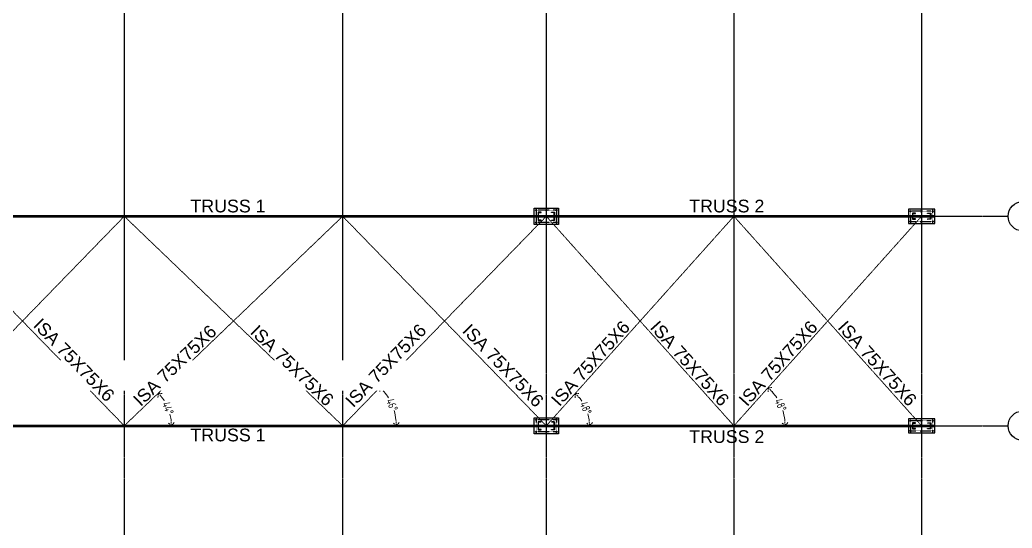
# Model space of a CAD drawing. Header units: millimetres. Extents: x 3470347 to 5996549, y -3470518 to 17149644.
# Drawn here: x 4901705 to 4926241, y 6795220 to 6807795 of the extents above; entities that cross this region are included whole.
import ezdxf
from ezdxf.enums import TextEntityAlignment as Align

# ---------------------------------------------------------------- set-up
doc = ezdxf.new("R2010")
doc.units = ezdxf.units.MM
doc.header["$MEASUREMENT"] = 0
doc.header["$PDMODE"] = 35
doc.header["$PDSIZE"] = -5
for name, pattern in [('CENTERX2', [4, 2.5, -0.5, 0.5, -0.5]), ('Continous', [0]), ('DASHED2', [0.375, 0.25, -0.125]), ('HIDDEN', [0.375, 0.25, -0.125])]:
    doc.linetypes.add(name, pattern=pattern)
doc.layers.get('0').update_dxf_attribs({"linetype": 'CONTINUOUS', "lineweight": 25})
doc.layers.get('DEFPOINTS').update_dxf_attribs({"linetype": 'CONTINUOUS', "lineweight": 25})
for name, color, linetype, lineweight in [('6 TEXT', 7, 'CONTINUOUS', 25), ('rPCC DASH', 9, 'HIDDEN', 15), ('rRCC 2', 40, 'CONTINUOUS', 15)]:
    doc.layers.add(name, color=color, linetype=linetype, lineweight=lineweight)
doc.styles.add('DIM', font='geniso.shx', dxfattribs={"width": 0.85})
doc.styles.add('PDF Arial', font='arial.ttf')
doc.styles.add('TEXT3', font='geniso.shx')
doc.dimstyles.new('ST-100', dxfattribs={"dimscale": 100, "dimtxt": 7, "dimasz": 5, "dimexe": 0.18, "dimexo": 0.0625, "dimgap": 0.2, "dimtad": 0, "dimdec": 0, "dimzin": 0, "dimdsep": 46, "dimtxsty": 'DIM', "dimblk": 'OPEN90', "dimcen": 0.09, "dimclrd": 256, "dimclrt": 7, "dimadec": 0, "dimazin": 0, "dimtfac": 1, "dimtdec": 0, "dimtofl": 0, "dimtmove": 0, "dimatfit": 3, "dimldrblk": 'OPEN90', "dimfxl": 1, "dimtolj": 1, "dimtzin": 0, "dimlwd": -1, "dimarcsym": 0})

# ---------------------------------------------------------------- blocks, each defined once
blk = doc.blocks.new('_Open90')
at = {"color": 0, "linetype": 'ByBlock', "lineweight": -2}
for p, q in [((0, 0), (-1, 0)), ((-0.5, 0.5), (0, 0)), ((0, 0), (-0.5, -0.5))]:
    blk.add_line(p, q, dxfattribs=at)
blk = doc.blocks.new('*D1722')
at = {"layer": 'DEFPOINTS', "color": 0}
for p in [(4894612, 6802935), (4891393, 6797996), (4886225, 6797753), (4889972, 6797753), (4926140, 6797753)]:
    blk.add_point(p, dxfattribs=at)
at = {"layer": 'rPCC DASH', "color": 1, "linetype": 'Continous'}
for start, end in [(31.9949, 42.1932), (5.9653, 18.2057)]:
    blk.add_arc((4889972, 6797753), 1441, start, end, dxfattribs=at)
at = {"layer": 'rPCC DASH', "color": 1, "xscale": 150, "yscale": 150, "zscale": 150}
for p, rotation in [((4890934, 6798827), 135.175853280889), ((4891413, 6797753), 272.9826530320457)]:
    blk.add_blockref('_Open90', p, dxfattribs=dict(at, rotation=rotation))
at = {"layer": 'rPCC DASH', "color": 7, "insert": (4891288, 6798341), "char_height": 200, "attachment_point": 5, "rotation": 294.0793, "style": 'DIM'}
blk.add_mtext('\\A1;48%%d', dxfattribs=at)
blk = doc.blocks.new('*D1723')
at = {"layer": 'DEFPOINTS', "color": 0}
for p in [(4899252, 6802935), (4895973, 6797914), (4886225, 6797753), (4894612, 6797753), (4926140, 6797753)]:
    blk.add_point(p, dxfattribs=at)
at = {"layer": 'rPCC DASH', "color": 1, "linetype": 'Continous'}
for start, end in [(32.4055, 41.8856), (6.2729, 17.902)]:
    blk.add_arc((4894612, 6797753), 1371, start, end, dxfattribs=at)
at = {"layer": 'rPCC DASH', "color": 1, "xscale": 150, "yscale": 150, "zscale": 150}
for p, rotation in [((4895527, 6798774), 135.0220663640582), ((4895983, 6797753), 273.1364399488765)]:
    blk.add_blockref('_Open90', p, dxfattribs=dict(at, rotation=rotation))
at = {"layer": 'rPCC DASH', "color": 7, "insert": (4895864, 6798312), "char_height": 200, "attachment_point": 5, "rotation": 294.0793, "style": 'DIM'}
blk.add_mtext('\\A1;48%%d', dxfattribs=at)
blk = doc.blocks.new('*D1724')
at = {"layer": 'DEFPOINTS', "color": 0}
for p in [(4904287, 6802935), (4900735, 6798148), (4886225, 6797753), (4899252, 6797753), (4926140, 6797753)]:
    blk.add_point(p, dxfattribs=at)
at = {"layer": 'rPCC DASH', "color": 1, "linetype": 'Continous'}
for start, end in [(30.3442, 40.2216), (5.6027, 17.3965)]:
    blk.add_arc((4899252, 6797753), 1535, start, end, dxfattribs=at)
at = {"layer": 'rPCC DASH', "color": 1, "xscale": 150, "yscale": 150, "zscale": 150}
for p, rotation in [((4900322, 6798854), 133.0229599089777), ((4900787, 6797753), 272.8013425757084)]:
    blk.add_blockref('_Open90', p, dxfattribs=dict(at, rotation=rotation))
at = {"layer": 'rPCC DASH', "color": 7, "insert": (4900666, 6798350), "char_height": 200, "attachment_point": 5, "rotation": 292.9122, "style": 'DIM'}
blk.add_mtext('\\A1;46%%d', dxfattribs=at)
blk = doc.blocks.new('*D1725')
at = {"layer": 'DEFPOINTS', "color": 0}
for p in [(4909687, 6802935), (4905381, 6798157), (4886225, 6797753), (4904287, 6797753), (4926140, 6797753)]:
    blk.add_point(p, dxfattribs=at)
at = {"layer": 'rPCC DASH', "color": 1, "linetype": 'Continous'}
for start, end in [(32.138, 36.4423), (7.3775, 14.2196)]:
    blk.add_arc((4904287, 6797753), 1166, start, end, dxfattribs=at)
at = {"layer": 'rPCC DASH', "color": 1, "xscale": 150, "yscale": 150, "zscale": 150}
for p, rotation in [((4905128, 6798560), 130.1310738432619), ((4905453, 6797753), 273.6887415613336)]:
    blk.add_blockref('_Open90', p, dxfattribs=dict(at, rotation=rotation))
at = {"layer": 'rPCC DASH', "color": 7, "insert": (4905369, 6798188), "char_height": 200, "attachment_point": 5, "rotation": 291.9099, "style": 'DIM'}
blk.add_mtext('\\A1;44%%d', dxfattribs=at)
blk = doc.blocks.new('*D1726')
at = {"layer": 'DEFPOINTS', "color": 0}
for p in [(4914722, 6802935), (4910973, 6798075), (4886225, 6797753), (4909687, 6797753), (4926140, 6797753)]:
    blk.add_point(p, dxfattribs=at)
at = {"layer": 'rPCC DASH', "color": 1, "linetype": 'Continous'}
for start, end in [(31.5208, 39.34), (6.4843, 16.5261)]:
    blk.add_arc((4909687, 6797753), 1326, start, end, dxfattribs=at)
at = {"layer": 'rPCC DASH', "color": 1, "xscale": 150, "yscale": 150, "zscale": 150}
for p, rotation in [((4910611, 6798704), 132.5821679254474), ((4911013, 6797753), 273.2421345592387)]:
    blk.add_blockref('_Open90', p, dxfattribs=dict(at, rotation=rotation))
at = {"layer": 'rPCC DASH', "color": 7, "insert": (4910909, 6798269), "char_height": 200, "attachment_point": 5, "rotation": 292.9122, "style": 'DIM'}
blk.add_mtext('\\A1;46%%d', dxfattribs=at)
blk = doc.blocks.new('*D1727')
at = {"layer": 'DEFPOINTS', "color": 0}
for p in [(4919362, 6802935), (4915786, 6797876), (4886225, 6797753), (4914722, 6797753), (4926140, 6797753)]:
    blk.add_point(p, dxfattribs=at)
at = {"layer": 'rPCC DASH', "color": 1, "linetype": 'Continous'}
for start, end in [(34.7644, 40.1242), (8.0343, 16.1602)]:
    blk.add_arc((4914722, 6797753), 1071, start, end, dxfattribs=at)
at = {"layer": 'rPCC DASH', "color": 1, "xscale": 150, "yscale": 150, "zscale": 150}
for p, rotation in [((4915436, 6798551), 134.1413655166576), ((4915793, 6797753), 274.0171407962771)]:
    blk.add_blockref('_Open90', p, dxfattribs=dict(at, rotation=rotation))
at = {"layer": 'rPCC DASH', "color": 7, "insert": (4915700, 6798190), "char_height": 200, "attachment_point": 5, "rotation": 294.0793, "style": 'DIM'}
blk.add_mtext('\\A1;48%%d', dxfattribs=at)
blk = doc.blocks.new('*D1728')
at = {"layer": 'DEFPOINTS', "color": 0}
for p in [(4924002, 6802935), (4920512, 6798280), (4886225, 6797753), (4919362, 6797753), (4926140, 6797753)]:
    blk.add_point(p, dxfattribs=at)
at = {"layer": 'rPCC DASH', "color": 1, "linetype": 'Continous'}
for start, end in [(33.1052, 41.3621), (6.7964, 17.3848)]:
    blk.add_arc((4919362, 6797753), 1265, start, end, dxfattribs=at)
at = {"layer": 'rPCC DASH', "color": 1, "xscale": 150, "yscale": 150, "zscale": 150}
for p, rotation in [((4920206, 6798696), 134.7603128042312), ((4920627, 6797753), 273.3981935087035)]:
    blk.add_blockref('_Open90', p, dxfattribs=dict(at, rotation=rotation))
at = {"layer": 'rPCC DASH', "color": 7, "insert": (4920517, 6798269), "char_height": 200, "attachment_point": 5, "rotation": 294.0793, "style": 'DIM'}
blk.add_mtext('\\A1;48%%d', dxfattribs=at)

msp = doc.modelspace()

# ---------------------------------------------------------------- hatches: boundary and pattern name
at = {"layer": '6 TEXT', "linetype": 'ByBlock'}
h = msp.add_hatch(color=8, dxfattribs=at)
h.dxf.hatch_style = 1
h.paths.add_polyline_path([(4914528.12, 6803028.97), (4914594.12, 6803028.97, 0.41421356), (4914597.12, 6803031.97), (4914597.12, 6803034.97), (4914522.12, 6803034.97), (4914522.12, 6802834.97), (4914597.12, 6802834.97), (4914597.12, 6802837.97, 0.41421356), (4914594.12, 6802840.97), (4914528.12, 6802840.97)])
h = msp.add_hatch(color=8, dxfattribs=at)
h.dxf.hatch_style = 1
h.paths.add_polyline_path([(4914916.12, 6803028.97), (4914850.12, 6803028.97, -0.41421356), (4914847.12, 6803031.97), (4914847.12, 6803034.97), (4914922.12, 6803034.97), (4914922.12, 6802834.97), (4914847.12, 6802834.97), (4914847.12, 6802837.97, -0.41421356), (4914850.12, 6802840.97), (4914916.12, 6802840.97)])
h = msp.add_hatch(color=150, dxfattribs=at)
h.dxf.hatch_style = 1
h.paths.add_polyline_path([(4923852.12, 6803009.97), (4923852.12, 6803004.97, -0.41421356), (4923848.12, 6803000.97), (4923782.52, 6803000.97), (4923782.52, 6802868.97), (4923848.12, 6802868.97, -0.41421356), (4923852.12, 6802864.97), (4923852.12, 6802859.97), (4923777.12, 6802859.97), (4923777.12, 6803009.97)])
h = msp.add_hatch(color=150, dxfattribs=at)
h.dxf.hatch_style = 1
h.paths.add_polyline_path([(4924227.12, 6803009.97), (4924227.12, 6802859.97), (4924152.12, 6802859.97), (4924152.12, 6802864.97, -0.41421356), (4924156.12, 6802868.97), (4924221.72, 6802868.97), (4924221.72, 6803000.97), (4924156.12, 6803000.97, -0.41421356), (4924152.12, 6803004.97), (4924152.12, 6803009.97)])
h = msp.add_hatch(color=8, dxfattribs=at)
h.dxf.hatch_style = 1
h.paths.add_polyline_path([(4914528.12, 6797846.97), (4914594.12, 6797846.97, 0.41421356), (4914597.12, 6797849.97), (4914597.12, 6797852.97), (4914522.12, 6797852.97), (4914522.12, 6797652.97), (4914597.12, 6797652.97), (4914597.12, 6797655.97, 0.41421356), (4914594.12, 6797658.97), (4914528.12, 6797658.97)])
h = msp.add_hatch(color=8, dxfattribs=at)
h.dxf.hatch_style = 1
h.paths.add_polyline_path([(4914916.12, 6797846.97), (4914850.12, 6797846.97, -0.41421356), (4914847.12, 6797849.97), (4914847.12, 6797852.97), (4914922.12, 6797852.97), (4914922.12, 6797652.97), (4914847.12, 6797652.97), (4914847.12, 6797655.97, -0.41421356), (4914850.12, 6797658.97), (4914916.12, 6797658.97)])
h = msp.add_hatch(color=150, dxfattribs=at)
h.dxf.hatch_style = 1
h.paths.add_polyline_path([(4923852.12, 6797827.97), (4923852.12, 6797822.97, -0.41421356), (4923848.12, 6797818.97), (4923782.52, 6797818.97), (4923782.52, 6797686.97), (4923848.12, 6797686.97, -0.41421356), (4923852.12, 6797682.97), (4923852.12, 6797677.97), (4923777.12, 6797677.97), (4923777.12, 6797827.97)])
h = msp.add_hatch(color=150, dxfattribs=at)
h.dxf.hatch_style = 1
h.paths.add_polyline_path([(4924227.12, 6797827.97), (4924227.12, 6797677.97), (4924152.12, 6797677.97), (4924152.12, 6797682.97, -0.41421356), (4924156.12, 6797686.97), (4924221.72, 6797686.97), (4924221.72, 6797818.97), (4924156.12, 6797818.97, -0.41421356), (4924152.12, 6797822.97), (4924152.12, 6797827.97)])

# ---------------------------------------------------------------- linework, layer by layer
at = {"color": 6, "linetype": 'ByBlock'}
for points in [[(4924320.04, 6802912.57), (4889384.2, 6802912.57), (4889384.2, 6802952.57), (4924320.04, 6802952.57)], [(4924320.04, 6797730.57), (4889384.2, 6797730.57), (4889384.2, 6797770.57), (4924320.04, 6797770.57)]]:
    msp.add_lwpolyline(points, close=True, dxfattribs=at)
at = {"layer": '6 TEXT', "color": 8, "linetype": 'CENTERX2', "ltscale": 0.1}
for p, q in [((4915022.12, 6803084.97), (4914422.12, 6803084.97)), ((4914472.12, 6803134.97), (4914472.12, 6802734.97)), ((4914722.12, 6803134.97), (4914722.12, 6802734.97)), ((4914972.12, 6803134.97), (4914972.12, 6802734.97)), ((4924327.12, 6803059.97), (4923677.12, 6803059.97)), ((4923727.12, 6803109.97), (4923727.12, 6802759.97)), ((4924002.12, 6802759.97), (4924002.12, 6803109.97)), ((4924277.12, 6802759.97), (4924277.12, 6803109.97)), ((4915022.12, 6802934.97), (4914422.12, 6802934.97)), ((4915022.12, 6802784.97), (4914422.12, 6802784.97)), ((4923677.12, 6802809.97), (4924327.12, 6802809.97)), ((4915022.12, 6797902.97), (4914422.12, 6797902.97)), ((4914472.12, 6797952.97), (4914472.12, 6797552.97)), ((4914722.12, 6797952.97), (4914722.12, 6797552.97)), ((4914972.12, 6797952.97), (4914972.12, 6797552.97)), ((4924327.12, 6797877.97), (4923677.12, 6797877.97)), ((4923727.12, 6797927.97), (4923727.12, 6797577.97)), ((4924002.12, 6797577.97), (4924002.12, 6797927.97)), ((4924277.12, 6797577.97), (4924277.12, 6797927.97)), ((4915022.12, 6797752.97), (4914422.12, 6797752.97)), ((4915022.12, 6797602.97), (4914422.12, 6797602.97)), ((4923677.12, 6797627.97), (4924327.12, 6797627.97))]:
    msp.add_line(p, q, dxfattribs=at)
at = {"layer": '6 TEXT', "color": 150, "linetype": 'ByBlock'}
for points in [[(4914422.12, 6803134.97), (4915022.12, 6803134.97), (4915022.12, 6802734.97), (4914422.12, 6802734.97)], [(4924327.12, 6803109.97), (4923677.12, 6803109.97), (4923677.12, 6802759.97), (4924327.12, 6802759.97)], [(4914422.12, 6797952.97), (4915022.12, 6797952.97), (4915022.12, 6797552.97), (4914422.12, 6797552.97)], [(4924327.12, 6797927.97), (4923677.12, 6797927.97), (4923677.12, 6797577.97), (4924327.12, 6797577.97)]]:
    msp.add_lwpolyline(points, close=True, dxfattribs=at)
at = {"layer": '6 TEXT', "color": 6, "linetype": 'ByBlock'}
for points in [[(4914597.12, 6803031.97), (4914597.12, 6803034.97), (4914522.12, 6803034.97), (4914522.12, 6802834.97), (4914597.12, 6802834.97), (4914597.12, 6802837.97, 0.41421356), (4914594.12, 6802840.97), (4914528.12, 6802840.97), (4914528.12, 6803028.97), (4914594.12, 6803028.97, 0.41421356)], [(4914847.12, 6803031.97), (4914847.12, 6803034.97), (4914922.12, 6803034.97), (4914922.12, 6802834.97), (4914847.12, 6802834.97), (4914847.12, 6802837.97, -0.41421356), (4914850.12, 6802840.97), (4914916.12, 6802840.97), (4914916.12, 6803028.97), (4914850.12, 6803028.97, -0.41421356)], [(4914597.12, 6797849.97), (4914597.12, 6797852.97), (4914522.12, 6797852.97), (4914522.12, 6797652.97), (4914597.12, 6797652.97), (4914597.12, 6797655.97, 0.41421356), (4914594.12, 6797658.97), (4914528.12, 6797658.97), (4914528.12, 6797846.97), (4914594.12, 6797846.97, 0.41421356)], [(4914847.12, 6797849.97), (4914847.12, 6797852.97), (4914922.12, 6797852.97), (4914922.12, 6797652.97), (4914847.12, 6797652.97), (4914847.12, 6797655.97, -0.41421356), (4914850.12, 6797658.97), (4914916.12, 6797658.97), (4914916.12, 6797846.97), (4914850.12, 6797846.97, -0.41421356)]]:
    msp.add_lwpolyline(points, format="xyb", close=True, dxfattribs=at)
at = {"layer": '6 TEXT', "color": 4, "linetype": 'ByBlock'}
for points in [[(4923852.12, 6802859.97), (4923852.12, 6802864.97, 0.41421356), (4923848.12, 6802868.97), (4923782.52, 6802868.97), (4923782.52, 6803000.97), (4923848.12, 6803000.97, 0.41421356), (4923852.12, 6803004.97), (4923852.12, 6803009.97), (4923777.12, 6803009.97), (4923777.12, 6802859.97)], [(4924152.12, 6802859.97), (4924152.12, 6802864.97, -0.41421356), (4924156.12, 6802868.97), (4924221.72, 6802868.97), (4924221.72, 6803000.97), (4924156.12, 6803000.97, -0.41421356), (4924152.12, 6803004.97), (4924152.12, 6803009.97), (4924227.12, 6803009.97), (4924227.12, 6802859.97)], [(4923852.12, 6797677.97), (4923852.12, 6797682.97, 0.41421356), (4923848.12, 6797686.97), (4923782.52, 6797686.97), (4923782.52, 6797818.97), (4923848.12, 6797818.97, 0.41421356), (4923852.12, 6797822.97), (4923852.12, 6797827.97), (4923777.12, 6797827.97), (4923777.12, 6797677.97)], [(4924152.12, 6797677.97), (4924152.12, 6797682.97, -0.41421356), (4924156.12, 6797686.97), (4924221.72, 6797686.97), (4924221.72, 6797818.97), (4924156.12, 6797818.97, -0.41421356), (4924152.12, 6797822.97), (4924152.12, 6797827.97), (4924227.12, 6797827.97), (4924227.12, 6797677.97)]]:
    msp.add_lwpolyline(points, format="xyb", close=True, dxfattribs=at)
at = {"layer": '6 TEXT', "color": 8, "linetype": 'CENTERX2', "ltscale": 0.5}
for points in [[(4886224.61, 6802934.97), (4926139.99, 6802934.97)], [(4886224.61, 6797752.97), (4926139.99, 6797752.97)]]:
    msp.add_lwpolyline(points, dxfattribs=at)
at = {"layer": '6 TEXT', "color": 8}
for centre in [(4926502.14, 6802934.97), (4926502.14, 6797752.97)]:
    msp.add_circle(centre, 362.15, dxfattribs=at)
at = {"layer": '6 TEXT', "color": 2, "linetype": 'ByBlock'}
for centre in [(4914472.12, 6803084.97), (4914722.12, 6803084.97), (4914972.12, 6803084.97), (4914472.12, 6802934.97), (4914472.12, 6802784.97), (4914722.12, 6802784.97), (4914972.12, 6802934.97), (4914972.12, 6802784.97), (4914472.12, 6797902.97), (4914722.12, 6797902.97), (4914972.12, 6797902.97), (4914472.12, 6797752.97), (4914472.12, 6797602.97), (4914722.12, 6797602.97), (4914972.12, 6797752.97), (4914972.12, 6797602.97)]:
    msp.add_circle(centre, 15, dxfattribs=at)
at = {"layer": '6 TEXT', "color": 7, "linetype": 'ByBlock'}
for centre in [(4923727.12, 6803059.97), (4924002.12, 6803059.97), (4924277.12, 6803059.97), (4923727.12, 6802809.97), (4924002.12, 6802809.97), (4924277.12, 6802809.97), (4923727.12, 6797877.97), (4924002.12, 6797877.97), (4924277.12, 6797877.97), (4923727.12, 6797627.97), (4924002.12, 6797627.97), (4924277.12, 6797627.97)]:
    msp.add_circle(centre, 12, dxfattribs=at)
at = {"layer": 'rPCC DASH', "linetype": 'DASHED2'}
for p, q in [((4904287.12, 6797752.97), (4899252.12, 6802934.97)), ((4904287.12, 6802934.97), (4899252.12, 6797752.97)), ((4904287.12, 6797752.97), (4909687.12, 6802934.97)), ((4909687.12, 6797752.97), (4904287.12, 6802934.97)), ((4909687.12, 6797752.97), (4914722.12, 6802934.97)), ((4914722.12, 6797752.97), (4909687.12, 6802934.97)), ((4919362.12, 6797752.97), (4914722.12, 6802934.97)), ((4914722.12, 6797752.97), (4919362.12, 6802934.97)), ((4919362.12, 6802934.97), (4924002.12, 6797752.97)), ((4919362.12, 6797752.97), (4924002.12, 6802934.97))]:
    msp.add_line(p, q, dxfattribs=at)

# ---------------------------------------------------------------- texts
at = {"lineweight": 25, "insert": (4789657.5, 6804964.64, 0), "char_height": 545.3389, "width": 149020.413, "attachment_point": 1, "style": 'TEXT3', "bg_fill": 2}
msp.add_mtext('{\\ftimes new roman|b0|i0|c0|p0;\\LVADODARA.}', dxfattribs=at)
at = {"layer": 'rRCC 2', "style": 'PDF Arial'}
for s, p in [('TRUSS 1', (4906852.12, 6803188.63)), ('TRUSS 2', (4919185.37, 6803188.63)), ('TRUSS 1', (4906852.12, 6797524.54)), ('TRUSS 2', (4919185.37, 6797484.54))]:
    msp.add_text(s, height=315, dxfattribs=at).set_placement(p, align=Align.MIDDLE_CENTER)
for rotation, p in [(314, (4903045.88, 6799380.9)), (48, (4915814.37, 6799296.77)), (312, (4918269.87, 6799296.77)), (48, (4920454.37, 6799296.77)), (312, (4922909.87, 6799296.77)), (44, (4905535.77, 6799244.16)), (316, (4908438.48, 6799244.16)), (46, (4910753.27, 6799244.16)), (314, (4913655.98, 6799244.16))]:
    msp.add_text('ISA 75X75X6', height=315, rotation=rotation, dxfattribs=at).set_placement(p, align=Align.MIDDLE_CENTER)

# ---------------------------------------------------------------- dimensions: what is measured, and where the dimension line sits
at = {"layer": 'rPCC DASH', "linetype": 'Continous'}
for base, line1, line2, picture, middle in [((4891392.86, 6797996.03), ((4894612.12, 6802934.97), (4889972.12, 6797752.97)), ((4886224.61, 6797752.97), (4926139.99, 6797752.97)), '*D1722', (4891288.07, 6798341.05)), ((4895973.4, 6797913.98), ((4899252.12, 6802934.97), (4894612.12, 6797752.97)), ((4886224.61, 6797752.97), (4926139.99, 6797752.97)), '*D1723', (4895863.61, 6798312.24)), ((4900734.96, 6798148.13), ((4904287.12, 6802934.97), (4899252.12, 6797752.97)), ((4886224.61, 6797752.97), (4926139.99, 6797752.97)), '*D1724', (4900665.63, 6798350.41)), ((4905380.62, 6798157), ((4904287.12, 6797752.97), (4909687.12, 6802934.97)), ((4886224.61, 6797752.97), (4926139.99, 6797752.97)), '*D1725', (4905368.67, 6798187.97)), ((4910973.45, 6798075.41), ((4909687.12, 6797752.97), (4914722.12, 6802934.97)), ((4886224.61, 6797752.97), (4926139.99, 6797752.97)), '*D1726', (4910908.62, 6798269.26)), ((4915785.63, 6797875.89), ((4914722.12, 6797752.97), (4919362.12, 6802934.97)), ((4886224.61, 6797752.97), (4926139.99, 6797752.97)), '*D1727', (4915699.55, 6798189.77)), ((4920512.47, 6798279.92), ((4886224.61, 6797752.97), (4926139.99, 6797752.97)), ((4919362.12, 6797752.97), (4924002.12, 6802934.97)), '*D1728', (4920517.31, 6798269.21))]:
    dim = msp.add_angular_dim_2l(base=base, line1=line1, line2=line2, dimstyle='ST-100', override={"dimtxt": 2, "dimasz": 1.5, "dimexe": 0, "dimexo": 0, "dimclrd": 1, "dimclre": 1, "dimfxl": 250, "dimfxlon": 1, "dimarcsym": 1}, dxfattribs=at)
    dim.commit()
    dim.dimension.update_dxf_attribs({"geometry": picture, "text_midpoint": middle})

# ---------------------------------------------------------------- next in the draw order: linework, layer by layer
at = {"layer": '6 TEXT', "color": 8, "linetype": 'CENTERX2', "ltscale": 0.5}
for p, q in [((4904287.12, 6818987.69), (4904287.12, 6775594.42)), ((4909687.12, 6818987.69), (4909687.12, 6775594.42)), ((4914722.12, 6818987.69), (4914722.12, 6775594.42)), ((4919362.12, 6818987.69), (4919362.12, 6775594.42)), ((4924002.12, 6818987.69), (4924002.12, 6775594.42))]:
    msp.add_line(p, q, dxfattribs=at)

# ---------------------------------------------------------------- next in the draw order: texts
at = {"lineweight": 25, "insert": (4873393.17, 6799302.33, 0), "char_height": 141.6257, "width": 38700.9259, "attachment_point": 1, "style": 'TEXT3', "bg_fill": 2}
msp.add_mtext('{\\ftimes new roman|b0|i0|c0|p0;\\LR.S. NO: 314-1, PEDDATUMIDI,\\PBANTUMILLI , (MANDAL), KRISHNA\\PDISTRICT,  ANDHRA PRADESH}', dxfattribs=at)

doc.saveas('drawing.dxf')
